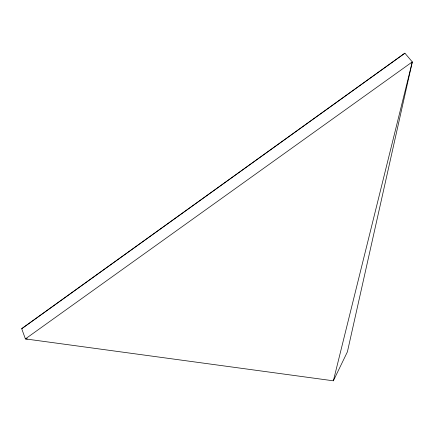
<?xml version="1.0" encoding="UTF-8"?>
<svg xmlns="http://www.w3.org/2000/svg" width="434" height="434" viewBox="0 0 434 434"><rect width="100%" height="100%" fill="white"/><g stroke="black" fill="none" stroke-linecap="round" stroke-linejoin="round"><path stroke-width="0.65" d="M333.366 380.813L412.3 61.905L404.895 53.187L21.7 328.701L25.405 338.905L333.366 380.813L347.406 351.828L412.3 61.905L25.405 338.905L27.434 338.987M21.7 328.701L404.895 53.187"/></g></svg>
